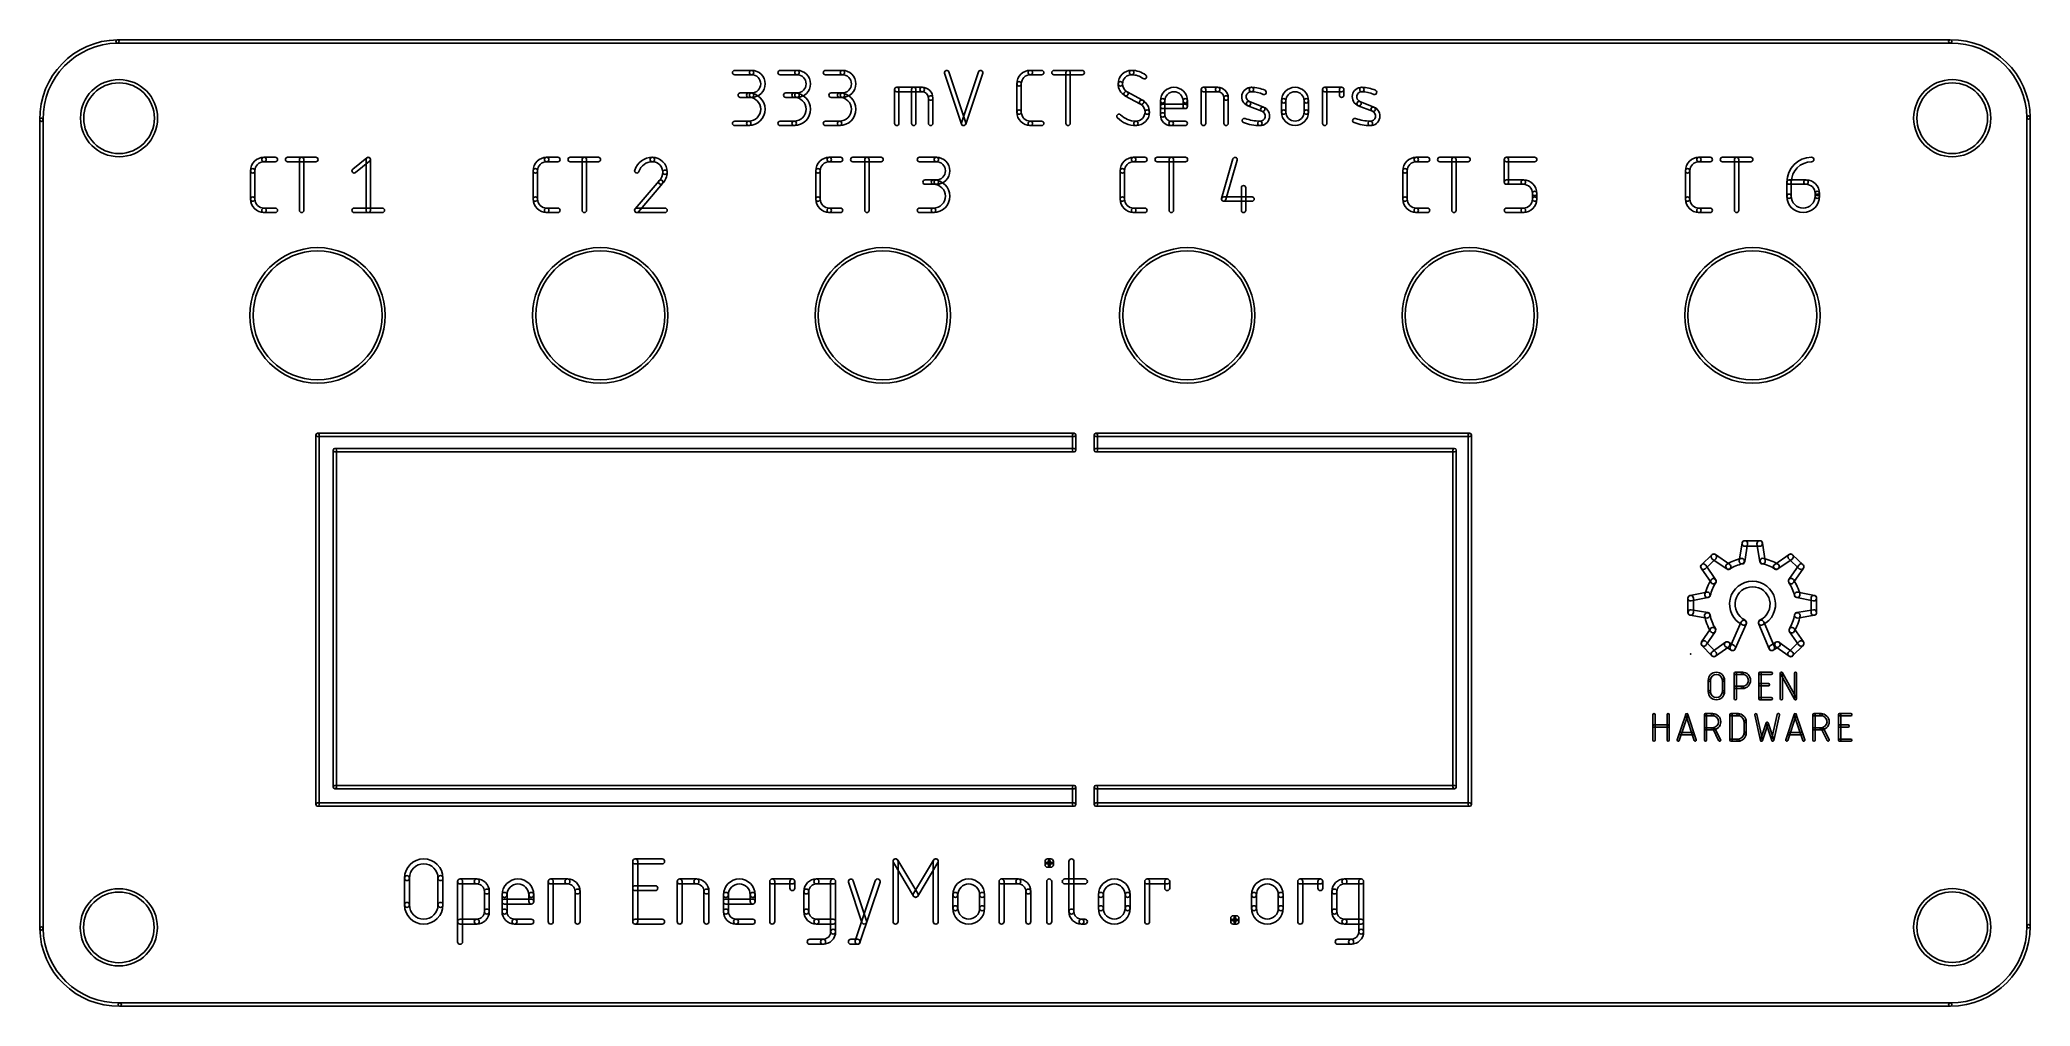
# Model space of a CAD drawing. Extents: x -0.1 to 91.5, y -0.1 to 44.4.
import ezdxf

# ---------------------------------------------------------------- set-up
doc = ezdxf.new("R2010")
doc.units = 0
for name, color, linetype in [('158', 7, 'CONTINUOUS'), ('20', 31, 'CONTINUOUS'), ('21', 7, 'CONTINUOUS'), ('23', 53, 'CONTINUOUS')]:
    doc.layers.add(name, color=color, linetype=linetype)

msp = doc.modelspace()

# ---------------------------------------------------------------- linework, layer by layer
at = {"layer": '158'}
for points in [[(27.4286, 3.8143), (27.4286, 6.5857, 1), (27.2, 6.5857), (27.2, 3.8143, 1)], [(27.3143, 6.4714), (28.546, 6.4714, 1), (28.546, 6.7), (27.3143, 6.7, 1)], [(39.4011, 3.8143), (39.4011, 6.5857, 1), (39.1725, 6.5857), (39.1725, 3.8143, 1)], [(39.1888, 6.5269), (40.1126, 4.9872, 1), (40.3086, 5.1048), (39.3848, 6.6445, 1)], [(40.3086, 4.9872), (41.2324, 6.5269, 1), (41.0364, 6.6445), (40.1126, 5.1048, 1)], [(41.0201, 6.5857), (41.0201, 3.8143, 1), (41.2487, 3.8143), (41.2487, 6.5857, 1)], [(46.3904, 6.4317), (46.3904, 6.5857, 1), (46.1618, 6.5857), (46.1618, 6.4317, 1)], [(46.2761, 6.4714), (46.43, 6.4714, 1), (46.43, 6.7), (46.2761, 6.7, 1)], [(46.43, 6.546), (46.2761, 6.546, 1), (46.2761, 6.3174), (46.43, 6.3174, 1)], [(46.3157, 6.5857), (46.3157, 6.4317, 1), (46.5443, 6.4317), (46.5443, 6.5857, 1)], [(47.2627, 6.5857), (47.2627, 4.2762, 1), (47.4913, 4.2762), (47.4913, 6.5857, 1)], [(29.4715, 3.8143), (29.4715, 5.6619, 1), (29.2429, 5.6619), (29.2429, 3.8143, 1)], [(29.3572, 5.5476), (30.1271, 5.5476, 1), (30.1271, 5.7762), (29.3572, 5.7762, 1)], [(30.4747, 5.2, 1), (30.7033, 5.2, 0.4142), (30.1271, 5.7762, 1), (30.1271, 5.5476, -0.4142)], [(32.6009, 5.046, 1), (32.8295, 5.046, 1), (31.3692, 5.046, 1), (31.5978, 5.046, -1)], [(33.7266, 3.8143), (33.7266, 5.6619, 1), (33.498, 5.6619), (33.498, 3.8143, 1)], [(33.6123, 5.5476), (34.5361, 5.5476, 1), (34.5361, 5.7762), (33.6123, 5.7762, 1)], [(34.4218, 5.6619), (34.4218, 5.354, 1), (34.6504, 5.354), (34.6504, 5.6619, 1)], [(35.6446, 5.5476, 1), (35.6446, 5.7762, 0.4142), (35.0684, 5.2, 1), (35.297, 5.2, -0.4142)], [(35.6446, 5.5476), (36.4145, 5.5476, 1), (36.4145, 5.7762), (35.6446, 5.7762, 1)], [(36.3002, 5.6619), (36.3002, 3.3524, 1), (36.5288, 3.3524), (36.5288, 5.6619, 1)], [(37.1238, 5.6258), (37.7396, 3.7782, 1), (37.9565, 3.8504), (37.3406, 5.698, 1)], [(37.6486, 2.8544), (38.5724, 5.6258, 1), (38.3555, 5.698), (37.4317, 2.9266, 1)], [(43.1534, 5.046, 1), (43.382, 5.046, 1), (41.9216, 5.046, 1), (42.1502, 5.046, -1)], [(44.2765, 3.8143), (44.2765, 5.6619, 1), (44.0479, 5.6619), (44.0479, 3.8143, 1)], [(44.1622, 5.5476), (44.932, 5.5476, 1), (44.932, 5.7762), (44.1622, 5.7762, 1)], [(45.2796, 5.2, 1), (45.5082, 5.2, 0.4142), (44.932, 5.7762, 1), (44.932, 5.5476, -0.4142)], [(46.4673, 3.8143), (46.4673, 5.6619, 1), (46.2387, 5.6619), (46.2387, 3.8143, 1)], [(47.0691, 5.5476), (47.9929, 5.5476, 1), (47.9929, 5.7762), (47.0691, 5.7762, 1)], [(49.8471, 5.046, 1), (50.0757, 5.046, 1), (48.6154, 5.046, 1), (48.844, 5.046, -1)], [(50.9728, 3.8143), (50.9728, 5.6619, 1), (50.7442, 5.6619), (50.7442, 3.8143, 1)], [(50.8585, 5.5476), (51.7823, 5.5476, 1), (51.7823, 5.7762), (50.8585, 5.7762, 1)], [(51.668, 5.6619), (51.668, 5.354, 1), (51.8966, 5.354), (51.8966, 5.6619, 1)], [(27.3143, 5.2397), (28.2381, 5.2397, 1), (28.2381, 5.4683), (27.3143, 5.4683, 1)], [(30.4747, 5.2), (30.4747, 3.8143, 1), (30.7033, 3.8143), (30.7033, 5.2, 1)], [(31.5978, 4.2762), (31.5978, 5.046, 1), (31.3692, 5.046), (31.3692, 4.2762, 1)], [(32.7152, 4.8524), (31.4835, 4.8524, 1), (31.4835, 4.6238), (32.7152, 4.6238, 1)], [(32.6009, 5.046), (32.6009, 4.7381, 1), (32.8295, 4.7381), (32.8295, 5.046, 1)], [(35.297, 4.2762), (35.297, 5.2, 1), (35.0684, 5.2), (35.0684, 4.2762, 1)], [(42.1502, 4.4302), (42.1502, 5.046, 1), (41.9216, 5.046), (41.9216, 4.4302, 1)], [(43.1534, 5.046), (43.1534, 4.4302, 1), (43.382, 4.4302), (43.382, 5.046, 1)], [(45.2796, 5.2), (45.2796, 3.8143, 1), (45.5082, 3.8143), (45.5082, 5.2, 1)], [(48.844, 4.4302), (48.844, 5.046, 1), (48.6154, 5.046), (48.6154, 4.4302, 1)], [(49.8471, 5.046), (49.8471, 4.4302, 1), (50.0757, 4.4302), (50.0757, 5.046, 1)], [(28.546, 3.9286), (27.3143, 3.9286, 1), (27.3143, 3.7), (28.546, 3.7, 1)], [(31.5978, 4.2762, 1), (31.3692, 4.2762, 0.4142), (31.9454, 3.7, 1), (31.9454, 3.9286, -0.4142)], [(32.7152, 3.9286), (31.9454, 3.9286, 1), (31.9454, 3.7), (32.7152, 3.7, 1)], [(35.297, 4.2762, 1), (35.0684, 4.2762, 0.4142), (35.6446, 3.7, 1), (35.6446, 3.9286, -0.4142)], [(36.4145, 3.9286), (35.6446, 3.9286, 1), (35.6446, 3.7), (36.4145, 3.7, 1)], [(42.1502, 4.4302, 1), (41.9216, 4.4302, 1), (43.382, 4.4302, 1), (43.1534, 4.4302, -1)], [(47.4913, 4.2762, 1), (47.2627, 4.2762, 0.4142), (47.8389, 3.7, 1), (47.8389, 3.9286, -0.4142)], [(47.8389, 3.7), (47.9929, 3.7, 1), (47.9929, 3.9286), (47.8389, 3.9286, 1)], [(48.844, 4.4302, 1), (48.6154, 4.4302, 1), (50.0757, 4.4302, 1), (49.8471, 4.4302, -1)], [(35.9526, 3.0048), (35.3367, 3.0048, 1), (35.3367, 2.7762), (35.9526, 2.7762, 1)], [(35.9526, 3.0048, 1), (35.9526, 2.7762, 0.4142), (36.5288, 3.3524, 1), (36.3002, 3.3524, -0.4142)], [(37.2322, 2.7762), (37.5401, 2.7762, 1), (37.5401, 3.0048), (37.2322, 3.0048, 1)]]:
    msp.add_lwpolyline(points, format="xyb", close=True, dxfattribs=at)
at = {"layer": '20'}
for points in [[(3.5011, 44.225, 1), (3.4989, 44.375, 0.4142), (-0.075, 40.6989, 1), (0.075, 40.7011, -0.4142)], [(87.8, 44.375), (3.5, 44.375, 1), (3.5, 44.225), (87.8, 44.225, 1)], [(91.325, 40.7989, 1), (91.475, 40.8011, 0.4142), (87.7989, 44.375, 1), (87.8011, 44.225, -0.4142)], [(31.8858, 42.7668), (32.6647, 42.7668, 1), (32.6647, 42.97), (31.8858, 42.97, 1)], [(32.6647, 41.9314, 1), (32.6647, 41.7282, 1), (32.6647, 42.97, 1), (32.6647, 42.7668, -1)], [(33.9737, 42.7668), (34.7526, 42.7668, 1), (34.7526, 42.97), (33.9737, 42.97, 1)], [(34.7526, 41.9314, 1), (34.7526, 41.7282, 1), (34.7526, 42.97, 1), (34.7526, 42.7668, -1)], [(36.0616, 42.7668), (36.8405, 42.7668, 1), (36.8405, 42.97), (36.0616, 42.97, 1)], [(36.8405, 41.9314, 1), (36.8405, 41.7282, 1), (36.8405, 42.97, 1), (36.8405, 42.7668, -1)], [(39.4435, 40.5316), (39.4435, 42.0895, 1), (39.2403, 42.0895), (39.2403, 40.5316, 1)], [(39.3419, 41.9879), (40.5103, 41.9879, 1), (40.5103, 42.1911), (39.3419, 42.1911, 1)], [(40.2225, 40.5316), (40.2225, 42.0895, 1), (40.0193, 42.0895), (40.0193, 40.5316, 1)], [(40.7982, 41.7, 1), (41.0014, 41.7, 0.4142), (40.5103, 42.1911, 1), (40.5103, 41.9879, -0.4142)], [(41.5422, 42.8363), (42.3211, 40.4995, 1), (42.5139, 40.5637), (41.735, 42.9005, 1)], [(42.5139, 40.4995), (43.2928, 42.8363, 1), (43.1001, 42.9005), (42.3211, 40.5637, 1)], [(45.4867, 42.7668, 1), (45.4867, 42.97, 0.4142), (44.8659, 42.3491, 1), (45.0691, 42.3491, -0.4142)], [(45.0691, 41.0509), (45.0691, 42.3491, 1), (44.8659, 42.3491), (44.8659, 41.0509, 1)], [(45.4867, 42.7668), (46.006, 42.7668, 1), (46.006, 42.97), (45.4867, 42.97, 1)], [(46.5705, 42.7668), (47.8687, 42.7668, 1), (47.8687, 42.97), (46.5705, 42.97, 1)], [(47.3212, 40.5316), (47.3212, 42.8684, 1), (47.118, 42.8684), (47.118, 40.5316, 1)], [(50.1473, 42.7668, 1), (50.1473, 42.97, 0.4142), (49.5265, 42.3491, 1), (49.7297, 42.3491, -0.4142)], [(49.7297, 42.3491, 1), (49.5265, 42.3491, 0.2656), (49.8361, 41.8072, 1), (49.9393, 41.9823, -0.2656)], [(50.6706, 42.5924, 1), (50.7925, 42.7549, 0.1623), (50.1473, 42.97, 1), (50.1473, 42.7668, -0.1623)], [(52.509, 41.5702, 1), (52.7122, 41.5702, 1), (51.4705, 41.5702, 1), (51.6737, 41.5702, -1)], [(53.5527, 40.5316), (53.5527, 42.0895, 1), (53.3495, 42.0895), (53.3495, 40.5316, 1)], [(53.4511, 41.9879), (54.1003, 41.9879, 1), (54.1003, 42.1911), (53.4511, 42.1911, 1)], [(54.3881, 41.7, 1), (54.5913, 41.7, 0.4142), (54.1003, 42.1911, 1), (54.1003, 41.9879, -0.4142)], [(55.6533, 41.9879, 1), (55.6562, 42.1911, 0.8318), (55.4872, 41.346, 1), (55.5627, 41.5347, -0.8318)], [(56.1973, 41.867, 1), (56.2807, 42.0523, 0.1026), (55.6562, 42.1911, 1), (55.6533, 41.9879, -0.1026)], [(58.0767, 41.5702, 1), (58.2799, 41.5702, 1), (57.0381, 41.5702, 1), (57.2413, 41.5702, -1)], [(59.1268, 40.5316), (59.1268, 42.0895, 1), (58.9236, 42.0895), (58.9236, 40.5316, 1)], [(59.0252, 41.9879), (59.8041, 41.9879, 1), (59.8041, 42.1911), (59.0252, 42.1911, 1)], [(59.7025, 42.0895), (59.7025, 41.8298, 1), (59.9057, 41.8298), (59.9057, 42.0895, 1)], [(60.7338, 41.9879, 1), (60.7367, 42.1911, 0.8318), (60.5677, 41.346, 1), (60.6432, 41.5347, -0.8318)], [(61.2778, 41.867, 1), (61.3612, 42.0523, 0.1026), (60.7367, 42.1911, 1), (60.7338, 41.9879, -0.1026)], [(32.6647, 41.9314), (32.1454, 41.9314, 1), (32.1454, 41.7282), (32.6647, 41.7282, 1)], [(32.5349, 40.6332, 1), (32.5349, 40.43, 1), (32.5349, 41.9314, 1), (32.5349, 41.7282, -1)], [(34.7526, 41.9314), (34.2333, 41.9314, 1), (34.2333, 41.7282), (34.7526, 41.7282, 1)], [(34.6228, 40.6332, 1), (34.6228, 40.43, 1), (34.6228, 41.9314, 1), (34.6228, 41.7282, -1)], [(36.8405, 41.9314), (36.3212, 41.9314, 1), (36.3212, 41.7282), (36.8405, 41.7282, 1)], [(36.7107, 40.6332, 1), (36.7107, 40.43, 1), (36.7107, 41.9314, 1), (36.7107, 41.7282, -1)], [(40.7982, 41.7), (40.7982, 40.5316, 1), (41.0014, 40.5316), (41.0014, 41.7, 1)], [(50.6504, 41.5945), (49.9363, 41.9839, 1), (49.839, 41.8055), (50.5531, 41.4161, 1)], [(50.7598, 41.0509, 1), (50.963, 41.0509, 0.2656), (50.6533, 41.5928, 1), (50.5501, 41.4177, -0.2656)], [(51.6737, 40.9211), (51.6737, 41.5702, 1), (51.4705, 41.5702), (51.4705, 40.9211, 1)], [(52.6106, 41.4121), (51.5721, 41.4121, 1), (51.5721, 41.2089), (52.6106, 41.2089, 1)], [(52.509, 41.5702), (52.509, 41.3105, 1), (52.7122, 41.3105), (52.7122, 41.5702, 1)], [(54.3881, 41.7), (54.3881, 40.5316, 1), (54.5913, 40.5316), (54.5913, 41.7, 1)], [(56.2118, 41.275), (55.5627, 41.5347, 1), (55.4872, 41.346), (56.1363, 41.0864, 1)], [(56.0457, 40.6332, 1), (56.0428, 40.43, 0.8318), (56.2118, 41.275, 1), (56.1363, 41.0864, -0.8318)], [(57.2413, 41.0509), (57.2413, 41.5702, 1), (57.0381, 41.5702), (57.0381, 41.0509, 1)], [(58.0767, 41.5702), (58.0767, 41.0509, 1), (58.2799, 41.0509), (58.2799, 41.5702, 1)], [(61.2923, 41.275), (60.6432, 41.5347, 1), (60.5677, 41.346), (61.2168, 41.0864, 1)], [(61.1262, 40.6332, 1), (61.1233, 40.43, 0.8318), (61.2923, 41.275, 1), (61.2168, 41.0864, -0.8318)], [(0.075, 3.5), (0.075, 40.7, 1), (-0.075, 40.7), (-0.075, 3.5, 1)], [(31.8858, 40.43), (32.5349, 40.43, 1), (32.5349, 40.6332), (31.8858, 40.6332, 1)], [(33.9737, 40.43), (34.6228, 40.43, 1), (34.6228, 40.6332), (33.9737, 40.6332, 1)], [(36.0616, 40.43), (36.7107, 40.43, 1), (36.7107, 40.6332), (36.0616, 40.6332, 1)], [(45.0691, 41.0509, 1), (44.8659, 41.0509, 0.4142), (45.4867, 40.43, 1), (45.4867, 40.6332, -0.4142)], [(46.006, 40.6332), (45.4867, 40.6332, 1), (45.4867, 40.43), (46.006, 40.43, 1)], [(49.6353, 40.9277, 1), (49.491, 40.7846, 0.2), (50.3421, 40.43, 1), (50.3421, 40.6332, -0.2)], [(50.3421, 40.6332, 1), (50.3421, 40.43, 0.4142), (50.963, 41.0509, 1), (50.7598, 41.0509, -0.4142)], [(51.6737, 40.9211, 1), (51.4705, 40.9211, 0.4142), (51.9615, 40.43, 1), (51.9615, 40.6332, -0.4142)], [(52.6106, 40.6332), (51.9615, 40.6332, 1), (51.9615, 40.43), (52.6106, 40.43, 1)], [(55.3646, 40.757, 1), (55.2958, 40.5658, 0.083), (56.0428, 40.43, 1), (56.0457, 40.6332, -0.083)], [(57.2413, 41.0509, 1), (57.0381, 41.0509, 1), (58.2799, 41.0509, 1), (58.0767, 41.0509, -1)], [(60.4451, 40.757, 1), (60.3763, 40.5658, 0.083), (61.1233, 40.43, 1), (61.1262, 40.6332, -0.083)], [(91.475, 3.6), (91.475, 40.8, 1), (91.325, 40.8), (91.325, 3.6, 1)], [(10.2375, 38.7668, 1), (10.2375, 38.97, 0.4142), (9.6167, 38.3491, 1), (9.8199, 38.3491, -0.4142)], [(10.2375, 38.7668), (10.7568, 38.7668, 1), (10.7568, 38.97), (10.2375, 38.97, 1)], [(11.3213, 38.7668), (12.6195, 38.7668, 1), (12.6195, 38.97), (11.3213, 38.97, 1)], [(12.072, 36.5316), (12.072, 38.8684, 1), (11.8688, 38.8684), (11.8688, 36.5316, 1)], [(14.447, 38.2698), (15.0961, 38.7891, 1), (14.9692, 38.9477), (14.3201, 38.4284, 1)], [(14.931, 38.8684), (14.931, 36.5316, 1), (15.1342, 36.5316), (15.1342, 38.8684, 1)], [(23.2375, 38.7668, 1), (23.2375, 38.97, 0.4142), (22.6166, 38.3491, 1), (22.8199, 38.3491, -0.4142)], [(23.2375, 38.7668), (23.7568, 38.7668, 1), (23.7568, 38.97), (23.2375, 38.97, 1)], [(24.3213, 38.7668), (25.6195, 38.7668, 1), (25.6195, 38.97), (24.3213, 38.97, 1)], [(25.072, 36.5316), (25.072, 38.8684, 1), (24.8688, 38.8684), (24.8688, 36.5316, 1)], [(28.0976, 38.7668, 1), (28.0976, 38.97, 0.3252), (27.2869, 38.3804, 1), (27.4802, 38.3178, -0.3252)], [(28.5802, 38.2842, 1), (28.7834, 38.2842, 0.4142), (28.0976, 38.97, 1), (28.0976, 38.7668, -0.4142)], [(36.2375, 38.7668, 1), (36.2375, 38.97, 0.4142), (35.6167, 38.3491, 1), (35.8199, 38.3491, -0.4142)], [(36.2375, 38.7668), (36.7568, 38.7668, 1), (36.7568, 38.97), (36.2375, 38.97, 1)], [(37.3213, 38.7668), (38.6195, 38.7668, 1), (38.6195, 38.97), (37.3213, 38.97, 1)], [(38.072, 36.5316), (38.072, 38.8684, 1), (37.8688, 38.8684), (37.8688, 36.5316, 1)], [(40.3835, 38.7668), (41.1625, 38.7668, 1), (41.1625, 38.97), (40.3835, 38.97, 1)], [(41.1625, 37.9314, 1), (41.1625, 37.7282, 1), (41.1625, 38.97, 1), (41.1625, 38.7668, -1)], [(50.2375, 38.7668, 1), (50.2375, 38.97, 0.4142), (49.6167, 38.3491, 1), (49.8199, 38.3491, -0.4142)], [(50.2375, 38.7668), (50.7568, 38.7668, 1), (50.7568, 38.97), (50.2375, 38.97, 1)], [(51.3213, 38.7668), (52.6195, 38.7668, 1), (52.6195, 38.97), (51.3213, 38.97, 1)], [(52.072, 36.5316), (52.072, 38.8684, 1), (51.8688, 38.8684), (51.8688, 36.5316, 1)], [(54.8051, 38.8963), (54.2858, 37.0788, 1), (54.4812, 37.023), (55.0005, 38.8405, 1)], [(63.2375, 38.7668, 1), (63.2375, 38.97, 0.4142), (62.6167, 38.3491, 1), (62.8199, 38.3491, -0.4142)], [(63.2375, 38.7668), (63.7568, 38.7668, 1), (63.7568, 38.97), (63.2375, 38.97, 1)], [(64.3213, 38.7668), (65.6195, 38.7668, 1), (65.6195, 38.97), (64.3213, 38.97, 1)], [(65.072, 36.5316), (65.072, 38.8684, 1), (64.8688, 38.8684), (64.8688, 36.5316, 1)], [(67.4851, 37.8298), (67.4851, 38.8684, 1), (67.2819, 38.8684), (67.2819, 37.8298, 1)], [(67.3835, 38.7668), (68.6818, 38.7668, 1), (68.6818, 38.97), (67.3835, 38.97, 1)], [(76.2375, 38.7668, 1), (76.2375, 38.97, 0.4142), (75.6166, 38.3491, 1), (75.8199, 38.3491, -0.4142)], [(76.2375, 38.7668), (76.7568, 38.7668, 1), (76.7568, 38.97), (76.2375, 38.97, 1)], [(77.3213, 38.7668), (78.6195, 38.7668, 1), (78.6195, 38.97), (77.3213, 38.97, 1)], [(78.072, 36.5316), (78.072, 38.8684, 1), (77.8688, 38.8684), (77.8688, 36.5316, 1)], [(81.4221, 38.7668, 1), (81.4221, 38.97, 0.4142), (80.2819, 37.8298, 1), (80.4851, 37.8298, -0.4142)], [(9.8199, 37.0509), (9.8199, 38.3491, 1), (9.6167, 38.3491), (9.6167, 37.0509, 1)], [(22.8199, 37.0509), (22.8199, 38.3491, 1), (22.6166, 38.3491), (22.6166, 37.0509, 1)], [(28.4096, 37.8956), (27.3061, 36.5974, 1), (27.4609, 36.4658), (28.5644, 37.764, 1)], [(28.4169, 37.9034, 1), (28.5571, 37.7562, 0.2053), (28.7834, 38.2842, 1), (28.5802, 38.2842, -0.2053)], [(35.8199, 37.0509), (35.8199, 38.3491, 1), (35.6167, 38.3491), (35.6167, 37.0509, 1)], [(41.1625, 37.9314), (40.6432, 37.9314, 1), (40.6432, 37.7282), (41.1625, 37.7282, 1)], [(41.0326, 36.6332, 1), (41.0326, 36.43, 1), (41.0326, 37.9314, 1), (41.0326, 37.7282, -1)], [(49.8199, 37.0509), (49.8199, 38.3491, 1), (49.6167, 38.3491), (49.6167, 37.0509, 1)], [(55.1907, 37.5702), (55.1907, 36.5316, 1), (55.3939, 36.5316), (55.3939, 37.5702, 1)], [(62.8199, 37.0509), (62.8199, 38.3491, 1), (62.6167, 38.3491), (62.6167, 37.0509, 1)], [(68.1625, 37.9314), (67.3835, 37.9314, 1), (67.3835, 37.7282), (68.1625, 37.7282, 1)], [(68.5802, 37.3105, 1), (68.7834, 37.3105, 0.4142), (68.1625, 37.9314, 1), (68.1625, 37.7282, -0.4142)], [(75.8199, 37.0509), (75.8199, 38.3491, 1), (75.6166, 38.3491), (75.6166, 37.0509, 1)], [(80.3835, 37.7282), (81.1625, 37.7282, 1), (81.1625, 37.9314), (80.3835, 37.9314, 1)], [(80.4851, 37.1807), (80.4851, 37.8298, 1), (80.2819, 37.8298), (80.2819, 37.1807, 1)], [(81.5802, 37.3105, 1), (81.7834, 37.3105, 0.4142), (81.1625, 37.9314, 1), (81.1625, 37.7282, -0.4142)], [(9.8199, 37.0509, 1), (9.6167, 37.0509, 0.4142), (10.2375, 36.43, 1), (10.2375, 36.6332, -0.4142)], [(10.7568, 36.6332), (10.2375, 36.6332, 1), (10.2375, 36.43), (10.7568, 36.43, 1)], [(14.3835, 36.43), (15.6818, 36.43, 1), (15.6818, 36.6332), (14.3835, 36.6332, 1)], [(22.8199, 37.0509, 1), (22.6166, 37.0509, 0.4142), (23.2375, 36.43, 1), (23.2375, 36.6332, -0.4142)], [(23.7568, 36.6332), (23.2375, 36.6332, 1), (23.2375, 36.43), (23.7568, 36.43, 1)], [(27.3835, 36.43), (28.6818, 36.43, 1), (28.6818, 36.6332), (27.3835, 36.6332, 1)], [(35.8199, 37.0509, 1), (35.6167, 37.0509, 0.4142), (36.2375, 36.43, 1), (36.2375, 36.6332, -0.4142)], [(36.7568, 36.6332), (36.2375, 36.6332, 1), (36.2375, 36.43), (36.7568, 36.43, 1)], [(40.3835, 36.43), (41.0326, 36.43, 1), (41.0326, 36.6332), (40.3835, 36.6332, 1)], [(49.8199, 37.0509, 1), (49.6167, 37.0509, 0.4142), (50.2375, 36.43, 1), (50.2375, 36.6332, -0.4142)], [(50.7568, 36.6332), (50.2375, 36.6332, 1), (50.2375, 36.43), (50.7568, 36.43, 1)], [(54.3835, 36.9493), (55.6818, 36.9493, 1), (55.6818, 37.1525), (54.3835, 37.1525, 1)], [(62.8199, 37.0509, 1), (62.6167, 37.0509, 0.4142), (63.2375, 36.43, 1), (63.2375, 36.6332, -0.4142)], [(63.7568, 36.6332), (63.2375, 36.6332, 1), (63.2375, 36.43), (63.7568, 36.43, 1)], [(67.3835, 36.43), (68.1625, 36.43, 1), (68.1625, 36.6332), (67.3835, 36.6332, 1)], [(68.1625, 36.6332, 1), (68.1625, 36.43, 0.4142), (68.7834, 37.0509, 1), (68.5802, 37.0509, -0.4142)], [(68.7834, 37.0509), (68.7834, 37.3105, 1), (68.5802, 37.3105), (68.5802, 37.0509, 1)], [(75.8199, 37.0509, 1), (75.6166, 37.0509, 0.4142), (76.2375, 36.43, 1), (76.2375, 36.6332, -0.4142)], [(76.7568, 36.6332), (76.2375, 36.6332, 1), (76.2375, 36.43), (76.7568, 36.43, 1)], [(80.4851, 37.1807, 1), (80.2819, 37.1807, 1), (81.7834, 37.1807, 1), (81.5802, 37.1807, -1)], [(81.5802, 37.3105), (81.5802, 37.1807, 1), (81.7834, 37.1807), (81.7834, 37.3105, 1)], [(12.7, 26.1238), (47.5, 26.1238, 1), (47.5, 26.2762), (12.7, 26.2762, 1)], [(12.7762, 9.2), (12.7762, 26.2, 1), (12.6238, 26.2), (12.6238, 9.2, 1)], [(47.4238, 26.2), (47.4238, 25.5, 1), (47.5762, 25.5), (47.5762, 26.2, 1)], [(48.5, 26.1238), (65.7, 26.1238, 1), (65.7, 26.2762), (48.5, 26.2762, 1)], [(48.5762, 25.5), (48.5762, 26.2, 1), (48.4238, 26.2), (48.4238, 25.5, 1)], [(65.6238, 26.2), (65.6238, 9.2, 1), (65.7762, 9.2), (65.7762, 26.2, 1)], [(47.5, 25.5762), (13.5, 25.5762, 1), (13.5, 25.4238), (47.5, 25.4238, 1)], [(13.4238, 25.5), (13.4238, 10, 1), (13.5762, 10), (13.5762, 25.5, 1)], [(65, 25.5762), (48.5, 25.5762, 1), (48.5, 25.4238), (65, 25.4238, 1)], [(65.0762, 10), (65.0762, 25.5, 1), (64.9238, 25.5), (64.9238, 10, 1)], [(77.3164, 14.9121, 1), (77.418, 14.9121, 1), (76.6673, 14.9121, 1), (76.7689, 14.9121, -1)], [(76.7689, 14.3929), (76.7689, 14.9121, 1), (76.6673, 14.9121), (76.6673, 14.3929, 1)], [(77.3164, 14.9121), (77.3164, 14.3929, 1), (77.418, 14.3929), (77.418, 14.9121, 1)], [(77.9669, 14.0683), (77.9669, 15.2367, 1), (77.8653, 15.2367), (77.8653, 14.0683, 1)], [(77.9161, 15.1859), (78.2407, 15.1859, 1), (78.2407, 15.2875), (77.9161, 15.2875, 1)], [(78.2407, 14.6384, 1), (78.2407, 14.5368, 1), (78.2407, 15.2875, 1), (78.2407, 15.1859, -1)], [(79.0444, 15.1859), (79.5637, 15.1859, 1), (79.5637, 15.2875), (79.0444, 15.2875, 1)], [(79.0444, 14.6666), (79.4339, 14.6666, 1), (79.4339, 14.7682), (79.0444, 14.7682, 1)], [(79.0952, 14.0683), (79.0952, 15.2367, 1), (78.9937, 15.2367), (78.9937, 14.0683, 1)], [(80.0836, 14.0683), (80.0836, 15.2367, 1), (79.982, 15.2367), (79.982, 14.0683, 1)], [(79.9884, 15.212), (80.6375, 14.0436, 1), (80.7263, 14.093), (80.0772, 15.2614, 1)], [(80.7327, 14.0683), (80.7327, 15.2367, 1), (80.6311, 15.2367), (80.6311, 14.0683, 1)], [(76.7689, 14.3929, 1), (76.6673, 14.3929, 1), (77.418, 14.3929, 1), (77.3164, 14.3929, -1)], [(78.2407, 14.6384), (77.9161, 14.6384, 1), (77.9161, 14.5368), (78.2407, 14.5368, 1)], [(79.5637, 14.1191), (79.0444, 14.1191, 1), (79.0444, 14.0175), (79.5637, 14.0175, 1)], [(74.2228, 12.1633), (74.2228, 13.3317, 1), (74.1212, 13.3317), (74.1212, 12.1633, 1)], [(74.172, 12.7616), (74.8211, 12.7616, 1), (74.8211, 12.8632), (74.172, 12.8632, 1)], [(74.7703, 13.3317), (74.7703, 12.1633, 1), (74.8719, 12.1633), (74.8719, 13.3317, 1)], [(75.3364, 12.1472), (75.7259, 13.3156, 1), (75.6295, 13.3478), (75.24, 12.1794, 1)], [(75.6295, 13.3156), (76.019, 12.1472, 1), (76.1153, 12.1794), (75.7259, 13.3478, 1)], [(76.5924, 12.1633), (76.5924, 13.3317, 1), (76.4908, 13.3317), (76.4908, 12.1633, 1)], [(76.5416, 13.2809), (76.8661, 13.2809, 1), (76.8661, 13.3825), (76.5416, 13.3825, 1)], [(76.8661, 12.7334, 1), (76.8661, 12.6318, 1), (76.8661, 13.3825, 1), (76.8661, 13.2809, -1)], [(77.7661, 12.1633), (77.7661, 13.3317, 1), (77.6645, 13.3317), (77.6645, 12.1633, 1)], [(77.7153, 13.2809), (78.0399, 13.2809, 1), (78.0399, 13.3825), (77.7153, 13.3825, 1)], [(78.3136, 13.0071, 1), (78.4152, 13.0071, 0.4142), (78.0399, 13.3825, 1), (78.0399, 13.2809, -0.4142)], [(78.3136, 13.0071), (78.3136, 12.4879, 1), (78.4152, 12.4879), (78.4152, 13.0071, 1)], [(78.8045, 13.3207), (79.0641, 12.1523, 1), (79.1633, 12.1743), (78.9037, 13.3427, 1)], [(79.1619, 12.1472), (79.4216, 12.9262, 1), (79.3252, 12.9583), (79.0655, 12.1794, 1)], [(79.3252, 12.9262), (79.5848, 12.1472, 1), (79.6812, 12.1794), (79.4216, 12.9583, 1)], [(79.6826, 12.1523), (79.9423, 13.3207, 1), (79.8431, 13.3427), (79.5834, 12.1743, 1)], [(80.3275, 12.1472), (80.717, 13.3156, 1), (80.6206, 13.3478), (80.2311, 12.1794, 1)], [(80.6206, 13.3156), (81.0101, 12.1472, 1), (81.1064, 12.1794), (80.717, 13.3478, 1)], [(81.5835, 12.1633), (81.5835, 13.3317, 1), (81.4819, 13.3317), (81.4819, 12.1633, 1)], [(81.5327, 13.2809), (81.8572, 13.2809, 1), (81.8572, 13.3825), (81.5327, 13.3825, 1)], [(81.8572, 12.7334, 1), (81.8572, 12.6318, 1), (81.8572, 13.3825, 1), (81.8572, 13.2809, -1)], [(82.7595, 12.1633), (82.7595, 13.3317, 1), (82.6579, 13.3317), (82.6579, 12.1633, 1)], [(82.7087, 13.2809), (83.228, 13.2809, 1), (83.228, 13.3825), (82.7087, 13.3825, 1)], [(82.7087, 12.7616), (83.0981, 12.7616, 1), (83.0981, 12.8632), (82.7087, 12.8632, 1)], [(75.9698, 12.5062), (75.3856, 12.5062, 1), (75.3856, 12.4046), (75.9698, 12.4046, 1)], [(76.8661, 12.7334), (76.5416, 12.7334, 1), (76.5416, 12.6318), (76.8661, 12.6318, 1)], [(77.2361, 12.186), (76.9765, 12.7053, 1), (76.8856, 12.6599), (77.1453, 12.1406, 1)], [(78.0399, 12.2141), (77.7153, 12.2141, 1), (77.7153, 12.1125), (78.0399, 12.1125, 1)], [(78.0399, 12.2141, 1), (78.0399, 12.1125, 0.4142), (78.4152, 12.4879, 1), (78.3136, 12.4879, -0.4142)], [(80.9609, 12.5062), (80.3767, 12.5062, 1), (80.3767, 12.4046), (80.9609, 12.4046, 1)], [(81.8572, 12.7334), (81.5327, 12.7334, 1), (81.5327, 12.6318), (81.8572, 12.6318, 1)], [(82.2272, 12.186), (81.9676, 12.7053, 1), (81.8767, 12.6599), (82.1364, 12.1406, 1)], [(83.228, 12.2141), (82.7087, 12.2141, 1), (82.7087, 12.1125), (83.228, 12.1125, 1)], [(13.5, 9.9238), (47.5, 9.9238, 1), (47.5, 10.0762), (13.5, 10.0762, 1)], [(47.4238, 10), (47.4238, 9.2, 1), (47.5762, 9.2), (47.5762, 10, 1)], [(48.5762, 9.2), (48.5762, 10, 1), (48.4238, 10), (48.4238, 9.2, 1)], [(48.5, 9.9238), (65, 9.9238, 1), (65, 10.0762), (48.5, 10.0762, 1)], [(47.5, 9.2762), (12.7, 9.2762, 1), (12.7, 9.1238), (47.5, 9.1238, 1)], [(65.7, 9.2762), (48.5, 9.2762, 1), (48.5, 9.1238), (65.7, 9.1238, 1)], [(18.2397, 5.8159, 1), (18.4683, 5.8159, 1), (16.7, 5.8159, 1), (16.9286, 5.8159, -1)], [(16.9286, 4.5841), (16.9286, 5.8159, 1), (16.7, 5.8159), (16.7, 4.5841, 1)], [(18.2397, 5.8159), (18.2397, 4.5841, 1), (18.4683, 4.5841), (18.4683, 5.8159, 1)], [(19.3683, 2.8905), (19.3683, 5.6619, 1), (19.1397, 5.6619), (19.1397, 2.8905, 1)], [(19.254, 5.5476), (20.0238, 5.5476, 1), (20.0238, 5.7762), (19.254, 5.7762, 1)], [(20.3714, 5.2, 1), (20.6, 5.2, 0.4142), (20.0238, 5.7762, 1), (20.0238, 5.5476, -0.4142)], [(22.4169, 5.046, 1), (22.6455, 5.046, 1), (21.1852, 5.046, 1), (21.4138, 5.046, -1)], [(23.5401, 3.8143), (23.5401, 5.6619, 1), (23.3115, 5.6619), (23.3115, 3.8143, 1)], [(23.4258, 5.5476), (24.1956, 5.5476, 1), (24.1956, 5.7762), (23.4258, 5.7762, 1)], [(24.5432, 5.2, 1), (24.7718, 5.2, 0.4142), (24.1956, 5.7762, 1), (24.1956, 5.5476, -0.4142)], [(56.8891, 5.046, 1), (57.1177, 5.046, 1), (55.6574, 5.046, 1), (55.886, 5.046, -1)], [(58.0148, 3.8143), (58.0148, 5.6619, 1), (57.7862, 5.6619), (57.7862, 3.8143, 1)], [(57.9005, 5.5476), (58.8243, 5.5476, 1), (58.8243, 5.7762), (57.9005, 5.7762, 1)], [(58.71, 5.6619), (58.71, 5.354, 1), (58.9386, 5.354), (58.9386, 5.6619, 1)], [(59.9328, 5.5476, 1), (59.9328, 5.7762, 0.4142), (59.3566, 5.2, 1), (59.5852, 5.2, -0.4142)], [(59.9328, 5.5476), (60.7027, 5.5476, 1), (60.7027, 5.7762), (59.9328, 5.7762, 1)], [(60.5884, 5.6619), (60.5884, 3.3524, 1), (60.817, 3.3524), (60.817, 5.6619, 1)], [(16.9286, 4.5841, 1), (16.7, 4.5841, 1), (18.4683, 4.5841, 1), (18.2397, 4.5841, -1)], [(20.3714, 5.2), (20.3714, 4.2762, 1), (20.6, 4.2762), (20.6, 5.2, 1)], [(21.4138, 4.2762), (21.4138, 5.046, 1), (21.1852, 5.046), (21.1852, 4.2762, 1)], [(22.5312, 4.8524), (21.2995, 4.8524, 1), (21.2995, 4.6238), (22.5312, 4.6238, 1)], [(22.4169, 5.046), (22.4169, 4.7381, 1), (22.6455, 4.7381), (22.6455, 5.046, 1)], [(24.5432, 5.2), (24.5432, 3.8143, 1), (24.7718, 3.8143), (24.7718, 5.2, 1)], [(55.886, 4.4302), (55.886, 5.046, 1), (55.6574, 5.046), (55.6574, 4.4302, 1)], [(56.8891, 5.046), (56.8891, 4.4302, 1), (57.1177, 4.4302), (57.1177, 5.046, 1)], [(59.5852, 4.2762), (59.5852, 5.2, 1), (59.3566, 5.2), (59.3566, 4.2762, 1)], [(20.0238, 3.9286), (19.254, 3.9286, 1), (19.254, 3.7), (20.0238, 3.7, 1)], [(20.0238, 3.9286, 1), (20.0238, 3.7, 0.4142), (20.6, 4.2762, 1), (20.3714, 4.2762, -0.4142)], [(21.4138, 4.2762, 1), (21.1852, 4.2762, 0.4142), (21.7614, 3.7, 1), (21.7614, 3.9286, -0.4142)], [(22.5312, 3.9286), (21.7614, 3.9286, 1), (21.7614, 3.7), (22.5312, 3.7, 1)], [(54.9286, 3.8143), (54.9286, 3.9683, 1), (54.7, 3.9683), (54.7, 3.8143, 1)], [(54.8143, 3.854), (54.9683, 3.854, 1), (54.9683, 4.0826), (54.8143, 4.0826, 1)], [(54.9683, 3.9286), (54.8143, 3.9286, 1), (54.8143, 3.7), (54.9683, 3.7, 1)], [(54.854, 3.9683), (54.854, 3.8143, 1), (55.0826, 3.8143), (55.0826, 3.9683, 1)], [(55.886, 4.4302, 1), (55.6574, 4.4302, 1), (57.1177, 4.4302, 1), (56.8891, 4.4302, -1)], [(59.5852, 4.2762, 1), (59.3566, 4.2762, 0.4142), (59.9328, 3.7, 1), (59.9328, 3.9286, -0.4142)], [(60.7027, 3.9286), (59.9328, 3.9286, 1), (59.9328, 3.7), (60.7027, 3.7, 1)], [(87.8, 0.075, 1), (87.8, -0.075, 0.4142), (91.475, 3.6, 1), (91.325, 3.6, -0.4142)], [(0.075, 3.5011, 1), (-0.075, 3.4989, 0.4142), (3.6011, -0.075, 1), (3.5989, 0.075, -0.4142)], [(60.2408, 3.0048), (59.6249, 3.0048, 1), (59.6249, 2.7762), (60.2408, 2.7762, 1)], [(60.2408, 3.0048, 1), (60.2408, 2.7762, 0.4142), (60.817, 3.3524, 1), (60.5884, 3.3524, -0.4142)], [(87.8, 0.075), (3.6, 0.075, 1), (3.6, -0.075), (87.8, -0.075, 1)]]:
    msp.add_lwpolyline(points, format="xyb", close=True, dxfattribs=at)
for centre, radius in [((3.57, 40.77), 1.775), ((3.57, 40.77), 1.625), ((87.89, 40.77), 1.775), ((87.89, 40.77), 1.625), ((12.7, 31.7), 3.1164), ((25.7, 31.7), 3.1164), ((38.7, 31.7), 3.1164), ((52.7, 31.7), 3.1164), ((65.7, 31.7), 3.1164), ((78.7, 31.7), 3.1164), ((12.7, 31.7), 2.9664), ((25.7, 31.7), 2.9664), ((38.7, 31.7), 2.9664), ((52.7, 31.7), 2.9664), ((65.7, 31.7), 2.9664), ((78.7, 31.7), 2.9664), ((3.56, 3.55), 1.775), ((3.56, 3.55), 1.625), ((87.89, 3.56), 1.775), ((87.89, 3.56), 1.625)]:
    msp.add_circle(centre, radius, dxfattribs=at)
at = {"layer": '21'}
for points in [[(78.3473, 20.3746), (78.4743, 21.1874, 1), (78.2233, 21.2266), (78.0963, 20.4138, 1)], [(78.3488, 21.08), (79.0346, 21.08, 1), (79.0346, 21.334), (78.3488, 21.334, 1)], [(78.9091, 21.1874), (79.0361, 20.3746, 1), (79.2871, 20.4138), (79.1601, 21.2266, 1)], [(76.5311, 20.048), (77.0137, 20.5052, 1), (76.8391, 20.6896), (76.3565, 20.2324, 1)], [(77.0054, 19.5521), (76.5482, 20.2125, 1), (76.3394, 20.0679), (76.7966, 19.4075, 1)], [(76.8541, 20.493), (77.5145, 20.0358, 1), (77.6591, 20.2446), (76.9987, 20.7018, 1)], [(78.2318, 20.2722, 1), (78.1738, 20.5196, 0.078), (77.5302, 20.2581, 1), (77.661, 20.0405, -0.078)], [(79.74, 20.036, 1), (79.872, 20.253, 0.0807), (79.2034, 20.5244, 1), (79.1468, 20.2768, -0.0807)], [(79.8689, 20.0358), (80.5293, 20.493, 1), (80.3847, 20.7018), (79.7243, 20.2446, 1)], [(80.3697, 20.5052), (80.8523, 20.048, 1), (81.0269, 20.2324), (80.5443, 20.6896, 1)], [(80.8352, 20.2125), (80.378, 19.5521, 1), (80.5868, 19.4075), (81.044, 20.0679, 1)], [(77.0104, 19.3983, 1), (76.7958, 19.5341, 0.0803), (76.5143, 18.8755, 1), (76.7607, 18.8143, -0.0803)], [(79.0554, 17.6891, 1), (79.1662, 17.4605, 4.3546), (78.2426, 17.4605, 1), (78.3534, 17.6891, -4.3546)], [(80.6362, 18.8136, 1), (80.8824, 18.8762, 0.0844), (80.5853, 19.5459, 1), (80.3737, 19.4055, -0.0844)], [(75.8845, 18.5679), (76.6465, 18.7203, 1), (76.5967, 18.9693), (75.8347, 18.8169, 1)], [(75.9866, 18.032), (75.9866, 18.6924, 1), (75.7326, 18.6924), (75.7326, 18.032, 1)], [(80.7369, 18.7203), (81.4989, 18.5679, 1), (81.5487, 18.8169), (80.7867, 18.9693, 1)], [(81.3968, 18.6924), (81.3968, 18.032, 1), (81.6508, 18.032), (81.6508, 18.6924, 1)], [(76.6425, 18.0303), (75.8805, 18.1573, 1), (75.8387, 17.9067), (76.6007, 17.7797, 1)], [(76.7478, 17.9259, 1), (76.4988, 17.8761, 0.0861), (76.7752, 17.162, 1), (76.993, 17.2928, -0.0861)], [(78.1819, 17.601), (77.6739, 16.458, 1), (77.9061, 16.3548), (78.4141, 17.4978, 1)], [(79.7104, 16.4558), (79.2278, 17.5988, 1), (78.9938, 17.5), (79.4764, 16.357, 1)], [(80.399, 17.283, 1), (80.617, 17.1528, 0.089), (80.889, 17.873, 1), (80.6392, 17.9194, -0.089)], [(81.5029, 18.1573), (80.7409, 18.0303, 1), (80.7827, 17.7797), (81.5447, 17.9067, 1)], [(76.5749, 16.5392), (76.9813, 17.1488, 1), (76.7699, 17.2896), (76.3635, 16.68, 1)], [(77.0186, 16.2143), (76.5614, 16.6969, 1), (76.377, 16.5223), (76.8342, 16.0397, 1)], [(77.4626, 16.6624), (76.853, 16.2306, 1), (76.9998, 16.0234), (77.6094, 16.4552, 1)], [(77.8553, 16.5153), (77.6013, 16.6677, 1), (77.4707, 16.4499), (77.7247, 16.2975, 1)], [(79.7821, 16.6677), (79.5281, 16.5153, 1), (79.6587, 16.2975), (79.9127, 16.4499, 1)], [(80.5304, 16.2306), (79.9208, 16.6624, 1), (79.774, 16.4552), (80.3836, 16.0234, 1)], [(80.8498, 16.6994), (80.3672, 16.2168, 1), (80.5468, 16.0372), (81.0294, 16.5198, 1)], [(80.4042, 17.1458), (80.836, 16.5362, 1), (81.0432, 16.683), (80.6114, 17.2926, 1)]]:
    msp.add_lwpolyline(points, format="xyb", close=True, dxfattribs=at)
at = {"layer": '23'}
msp.add_point((75.8596, 16.127), dxfattribs=at)

doc.saveas('drawing.dxf')
